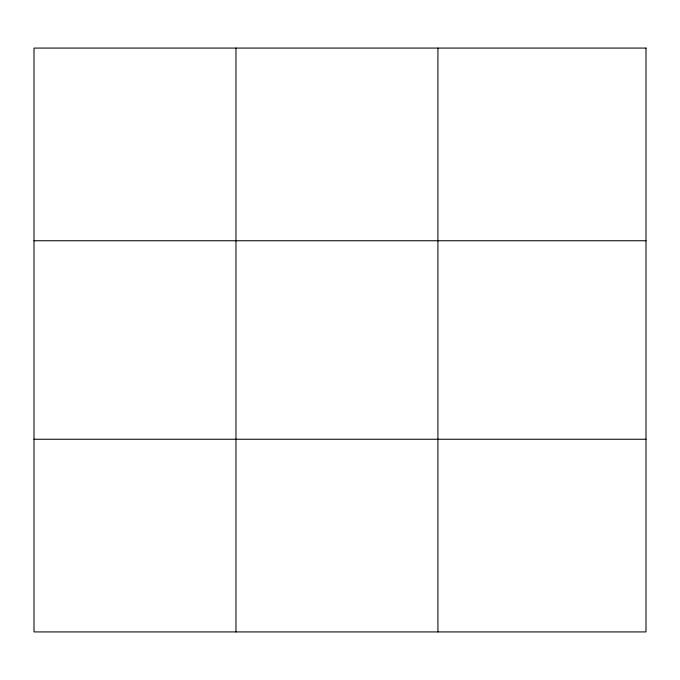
<?xml version="1.0" encoding="UTF-8"?>
<svg xmlns="http://www.w3.org/2000/svg" width="680" height="680" viewBox="0 0 680 680"><rect width="100%" height="100%" fill="white"/><g stroke="black" fill="none" stroke-linecap="round" stroke-linejoin="round"><path stroke-width="1.02" d="M235.96 631.924L235.96 48.076M437.92 631.924L437.92 48.076M34 240.746L646 240.746M34 439.254L646 439.254M646 48.076L646 631.924L34 631.924L34 48.076L646 48.076"/></g></svg>
